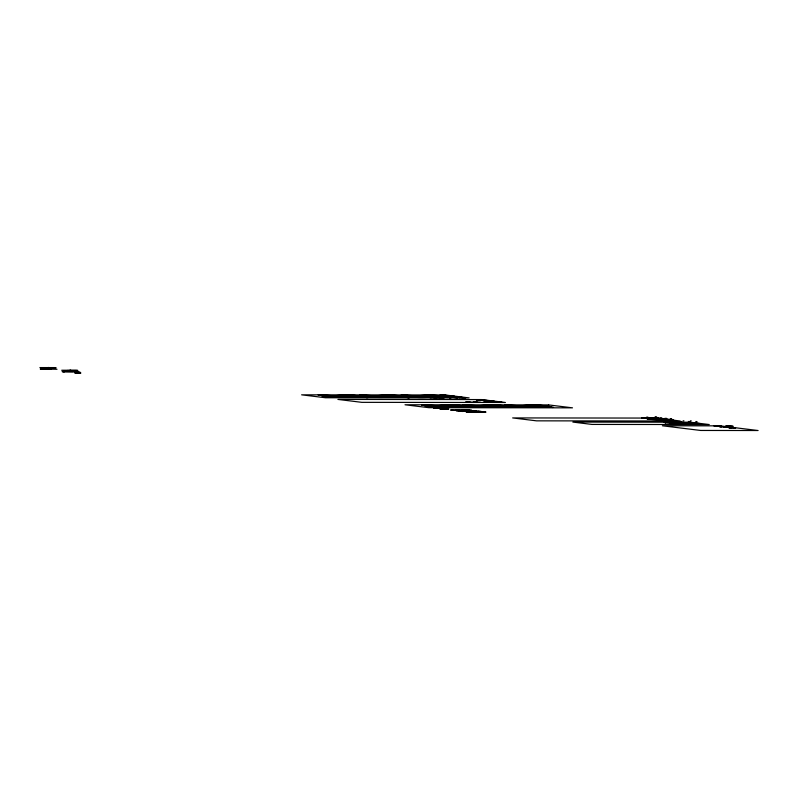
<?xml version="1.0" encoding="UTF-8"?>
<svg xmlns="http://www.w3.org/2000/svg" width="798" height="798" viewBox="0 0 798 798"><rect width="100%" height="100%" fill="white"/><g stroke="black" fill="none" stroke-linecap="round" stroke-linejoin="round"><path stroke-width="1.2" d="M466.531 406.641L467.059 406.611M505.623 406.022L506.281 405.973M508.047 406.681L508.575 406.651M510.331 407.369L510.86 407.329M547.149 406.062L547.797 406.012M549.563 406.731L550.091 406.691M551.857 407.409L552.386 407.379M319.679 394.93L318.153 394.94L318.971 394.99M321.734 395.06L320.307 395.18L323.779 395.349C335.639 396.955 347.449 394.392 359.309 395.858M325.225 396.456L323.699 396.466L324.517 396.516M327.28 396.586L325.853 396.716L329.325 396.875C342.252 398.032 355.19 396.387 368.097 397.544L350.262 396.406L339.489 397.314L324.746 396.377M361.185 394.97L359.659 394.98L375.449 395.828L386.232 394.92L401.554 395.838C389.454 394.631 377.384 396.845 365.284 395.389L361.823 395.219L363.25 395.1M361.374 395.988L360.666 396.047L362.551 396.007L344.716 394.87L333.943 395.788L319.2 394.85M364.886 395.988L363.359 395.998L379.15 396.845L389.933 395.938L407.758 397.075L404.516 396.915M366.95 396.127L365.514 396.247L366.292 396.297M366.262 396.416L365.205 396.506L366.731 396.506M363.359 396.845L348.417 395.898L337.644 396.806L322.901 395.868M367.529 396.416L368.985 396.406C381.085 397.873 393.145 395.648 405.244 396.855M365.075 397.005L364.367 397.065L365.195 397.115M368.796 396.636L367.369 396.756L370.831 396.915C382.93 398.382 395 396.157 407.1 397.364L391.778 396.446L380.995 397.354L365.983 396.317M364.816 397.274L366.252 397.025C353.305 395.788 340.407 397.594 327.469 396.367L321.843 395.958L322.671 396.007M366.222 397.574L366.92 397.514M402.182 396.087L402.88 396.027M403.01 396.137L404.057 396.057L400.825 395.898M407.808 396.337L406.731 396.556L408.257 396.546M405.883 397.105L406.581 397.045M410.322 396.676L408.885 396.796L412.357 396.965C424.217 398.571 436.037 396.007 447.887 397.474M408.426 397.564L407.728 397.623L409.603 397.584L406.372 397.424M442.341 395.938C430.491 394.481 418.671 397.035 406.81 395.429L401.185 395.02L416.975 395.868L427.758 394.96L445.583 396.097L443.708 396.137L444.526 396.187M446.391 396.935L431.449 395.978L420.676 396.895L404.875 396.037L410.501 396.456C423.449 397.683 436.336 395.868 449.284 397.115L447.399 397.155M448.147 397.334L451.129 397.623L449.254 397.663L450.072 397.713M421.593 404.865L437.334 405.723L448.117 404.815L461.374 405.564M425.135 404.995L423.708 405.115L424.217 405.194M425.763 405.284L427.169 405.284C439.718 406.79 452.267 404.307 464.785 406.032M424.706 405.603L425.364 405.554M427.429 405.683L425.992 405.803L427.908 405.973M428.057 405.973L429.464 405.973C441.563 407.429 453.623 405.214 465.723 406.411M427.11 406.282L430.192 406.651M430.351 406.651L431.748 406.651C444.686 407.878 457.583 406.072 470.531 407.309L469.523 407.399M463.099 404.915L478.85 405.763L489.623 404.855L502.88 405.603M464.416 404.925L467.129 405.334M446.661 406.96L447.319 406.85M465.394 405.593L481.134 406.451L491.917 405.534L505.174 406.292M467.279 405.334L468.685 405.324C480.785 406.79 492.845 404.566 504.944 405.773L503.029 405.603M466.222 405.653L469.414 406.012M437.284 408.267L433.633 408.017L443.369 408.367L435.838 408.107M464.117 405.983L464.765 405.923M463.668 406.242L450.411 405.494L439.628 406.411L423.878 405.554L424.556 405.603M464.935 406.032L465.942 405.943L461.523 405.564M469.563 406.012L470.97 406.012C482.83 407.618 494.65 405.055 506.511 406.521M467.229 406.721L468.236 406.631L463.818 406.252M471.229 406.411L469.793 406.531L471.708 406.691M465.952 406.93L452.695 406.182L441.922 407.09L426.172 406.232L426.85 406.282M471.857 406.701L473.264 406.691C485.124 408.297 496.945 405.743 508.805 407.199M484.725 405.544L485.384 405.484M467.638 407.13L466.102 406.93M448.596 409.045L445.364 409.055M469.354 407.289L468.695 407.349L469.374 407.399M485.882 406.322L486.541 406.212M504.625 404.955L520.366 405.813L531.149 404.895L544.406 405.653M508.166 405.085L506.74 405.204L508.645 405.374M508.795 405.374L510.201 405.374C522.062 406.98 533.882 404.416 545.742 405.883M506.92 405.643L522.66 406.491L533.443 405.584L546.7 406.332M508.396 405.633L507.897 405.683M506.451 406.072L507.458 405.992L504.216 405.833M510.461 405.773L509.024 405.893L510.939 406.052M506.72 406.391L509.742 406.671L508.735 406.761M511.089 406.062L512.496 406.052C525.034 407.559 537.583 405.075 550.111 406.8M510.032 406.372L510.69 406.322M507.917 406.711L508.585 406.761M507.468 406.97L494.211 406.222L483.428 407.13L467.688 406.282L468.356 406.332M512.745 406.451L511.319 406.571L513.234 406.741M525.114 405.683L525.772 405.574M513.383 406.741L514.78 406.741C526.889 408.197 538.949 405.983 551.049 407.189M510.201 407.389L510.88 407.439M511.029 407.439L512.037 407.359L507.618 406.97M527.398 406.372L528.067 406.252M531.298 406.83L530.979 406.87M545.952 405.743L548.974 406.032L547.967 406.122M548.984 407.02L535.727 406.262L524.954 407.18L509.204 406.322L509.882 406.372M550.261 406.8L551.268 406.721L546.849 406.332M552.555 407.489L553.563 407.399L549.134 407.02M664.884 422.631L665.522 422.631M436.506 408.137L442.7 408.357M686.489 423.349L685.951 423.349L692.195 423.558L684.624 423.04L687.118 423.04M46.753 368.297L48.728 368.347M68.977 371.01L70.533 371.01M80.169 372.377L74.743 372.377L79.012 372.895L74.713 372.895L75.281 372.965M80.428 372.447L80.049 372.407M440.466 395.209L439.898 395.209L444.356 395.449M448.765 395.908L444.267 395.668L445.144 395.778M449.274 395.958L450.89 395.908L443.04 395.609L444.386 395.778M452.476 396.357L447.967 396.117L448.845 396.227M452.975 396.406L454.591 396.357L446.74 396.057L448.097 396.227M451.06 396.566L451.628 396.566M456.725 396.855L458.341 396.806L453.134 396.506L454.541 396.686M455.708 397.135L456.266 397.135M461.344 397.254L462.052 397.254L454.202 396.955L455.548 397.125M437.494 397.484L436.925 397.484L444.217 397.723L442.601 397.773M451.439 397.464L452.007 397.474L451.159 397.354M457.074 397.594L457.783 397.594L449.932 397.294L451.279 397.464M430.85 397.604L431.419 397.604L430.571 397.494M436.486 397.733L437.194 397.733L429.344 397.434L430.691 397.594M438.252 397.653L442.441 397.763M456.167 397.643L457.394 397.643M464.137 397.753L465.753 397.713L457.902 397.414L459.249 397.574M476.765 399.808L476.197 399.798L481.364 400.037M481.872 400.087L483.488 400.047L476.925 399.808M480.845 400.367L481.413 400.367L480.566 400.257M485.074 400.496L482.451 400.257M485.573 400.546L487.189 400.496L479.339 400.197L480.685 400.367M484.556 400.825L485.114 400.825L484.266 400.706M488.775 400.945L486.152 400.716M490.191 400.945L490.89 400.945L483.039 400.646L484.396 400.815M489.274 400.995L494.65 401.394L493.024 401.444M487.359 401.155L487.927 401.155M492.007 401.723L492.575 401.723M496.735 401.893L498.351 401.843L490.501 401.554L491.847 401.713M473.793 402.072L473.234 402.072L474.83 402.182M487.738 402.062L488.306 402.062M467.149 402.192L467.718 402.192L466.87 402.082M474.551 402.242L477.693 402.312M492.466 402.232L494.082 402.182L486.231 401.883L487.588 402.052M495.767 402.092L496.276 402.172L495.428 402.062M501.344 402.302L502.052 402.302L494.201 402.002L495.558 402.162M442.71 408.825L439.548 408.686L442.162 408.985M441.763 408.935L448.007 409.005M469.224 410.042L464.695 410.042L466.74 410.232L465.833 410.122M452.257 410.222L452.975 410.222L450.591 410.012L459.04 410.352L453.633 410.092M455.698 410.192L456.915 410.192M458.97 410.232L459.678 410.232L457.304 410.022L465.793 410.362L460.386 410.092M462.012 410.162L463.867 410.222M456.835 410.691L456.117 410.691L457.932 410.83M463.568 410.701L462.86 410.701L464.665 410.83M470.461 410.691L471.568 410.88M473.902 410.611L470.69 410.611L472.226 410.8M457.783 410.9L464.027 410.96L458.052 410.631L459.678 410.83M460.685 410.8L461.912 410.8M464.516 410.9L468.885 410.83M471.369 410.8L475.847 410.95M475.598 410.92L476.506 410.92L474.052 410.621M478.72 411.209L474.192 411.199L481.324 411.509L478.88 411.209M461.862 411.309L475.778 411.578L473.244 411.578M465.683 411.409L466.9 411.419M468.576 411.319L472.476 411.578M471.997 411.389L473.414 411.389M475.319 411.279L476.226 411.389M462.241 411.439L462.96 411.439L460.576 411.239L469.015 411.569M472.436 411.439L473.852 411.439M483.389 411.778L480.187 411.768L481.713 411.958M466.82 411.918L466.102 411.908L474.012 412.177L467.768 412.117M473.553 411.918L472.845 411.918L480.795 412.187L474.501 412.127M479.957 411.848L481.054 412.037M470.67 412.027L471.897 412.027M477.014 411.997L478.87 412.047M480.855 411.958L485.992 412.087L483.548 411.788M654.909 417.115L656.325 417.115M646.669 417.135L647.896 417.145M655.348 417.164L656.764 417.164M651.667 417.753L652.894 417.753M659.926 417.723L661.781 417.783M656.116 418.192L641.522 418.212L643.188 418.411M656.475 418.232L658.649 418.192L650.131 417.863L651.786 418.062M656.654 418.361L657.881 418.361M664.894 418.332L666.749 418.391M661.133 418.8L657.682 418.83L659.308 419.03M661.502 418.85L663.667 418.8L651.397 418.292L652.495 418.421M669.911 418.94L671.327 418.95M651.527 419.07L661.771 419.289M660.116 419.08L668.634 419.419L667.876 419.419M670.35 419L671.766 419M651.657 419.149L652.425 419.149M654.959 419.159L652.814 419.14L653.901 419.279M660.355 419.159L662.49 419.289M661.402 419.149L663.657 419.159L660.983 418.84M659.198 419.409L666.101 419.409M659.617 419.459L651.507 419.429L658.859 419.878M666.46 419.459L668.235 419.459M658.988 419.688L666.38 419.758M657.831 419.808L660.614 419.888L657.273 419.439M666.45 419.818L673.652 420.027L671.477 420.067M671.118 420.017L665.662 419.758M665.013 422.561L665.722 422.561M680.185 422.581L680.903 422.581M680.694 422.641L680.076 422.641L686.4 422.85L678.839 422.332L681.342 422.332M688.764 422.79L693.891 422.86L687.597 422.391M671.517 423.269L670.749 423.339L677.013 423.548L669.442 423.02L671.946 423.02M685.981 423.289L686.699 423.289M730.569 426.002L725.701 425.992L727.776 426.182L727.267 426.182M715.068 426.052L721.432 426.292L718.988 425.992M726.808 426.062L733.172 426.302L730.729 426.002M715.537 426.172L716.035 426.172L713.961 425.982M719.756 426.631L719.247 426.631L720.833 426.82M723.497 426.561L720.295 426.551L721.891 426.75M720.734 426.75L726.11 426.86L723.656 426.561M728.365 427.149L723.497 427.149L725.572 427.339L725.063 427.339M724.604 427.219L730.968 427.459L728.524 427.159M729.282 427.788L728.783 427.788L730.36 427.987M733.033 427.718L729.831 427.718L731.427 427.918M730.27 427.908L735.636 428.027L733.192 427.728M439.628 407.978L440.626 408.027M439.668 408.357L439.947 408.327M444.935 408.626L445.932 408.676M445.114 409.045L444.037 408.985M488.835 406.89L488.595 406.97M448.227 397.204L433.304 396.486L422.521 397.404L407.788 396.466M544.555 405.653L545.892 405.733M547.199 406.082L547.817 406.112M526.899 405.534L526.52 405.524M525.034 405.613L525.543 405.643M550.321 407.249L552.406 407.479M528.695 406.182L529.194 406.212M527.328 406.302L527.827 406.332M504.685 404.965L505.304 405.005M529.613 406.98L530.121 407.01M506.969 405.653L507.588 405.693M505.683 406.032L506.301 406.072M505.324 406.292L506.66 406.382M487.169 406.142L487.668 406.172M485.802 406.252L486.311 406.292M463.159 404.925L463.778 404.965M489.463 406.82L489.962 406.85M465.453 405.603L466.072 405.643M464.995 406.481L467.079 406.711M443.369 405.414L443.868 405.444M442.002 405.524L442.511 405.564M445.663 406.092L446.162 406.132M444.296 406.212L444.795 406.242M421.643 404.885L422.262 404.915M424.277 405.204L425.613 405.284M447.947 406.781L448.456 406.81M446.581 406.89L447.089 406.93M665.751 422.76L671.218 422.84L663.667 422.312L666.16 422.312M441.503 395.329L440.626 395.219M492.605 401.713L491.728 401.603M690.42 420.795L691.248 420.895M695.806 421.504L697.023 421.603M683.138 420.795L683.956 420.895M688.514 421.494L689.731 421.593M655.966 418.232L658.639 418.551M665.951 419.449L668.624 419.778M670.968 420.057L673.642 420.386L665.652 420.117L669.293 420.257L667.667 420.057M653.253 417.933L655.358 418.192M657.702 418.471L659.328 418.671M660.375 418.8L655.677 418.541M662.899 419.159L665.332 419.409M689.233 422.401L690.829 422.591L687.567 422.651L688.365 422.77M695.008 423.1L696.614 423.299L693.422 423.359L699.666 423.568L693.372 423.1M651.417 417.933L652.505 418.062M656.106 418.551L657.492 418.671M666.091 419.768L667.477 419.888M675.238 420.785L676.056 420.885M680.614 421.494L681.831 421.593M657.472 419.03L655.667 418.9L661.761 419.648M651.776 418.421L641.542 417.853L643.208 418.052M662.28 419.688L664.953 420.017L657.053 419.748M644.585 417.923L646.679 418.182M647.288 418.222L650.629 418.661M651.677 418.79L647.068 418.531M652.285 418.83L656.664 419.399M662.27 420.047L664.943 420.376L657.033 420.107L660.594 420.247L658.968 420.047M667.776 420.775L668.594 420.875M673.153 421.484L674.37 421.583M642.829 417.923L643.916 418.052M647.786 418.531L648.874 418.661M650.609 419.02L648.983 418.82L654.968 418.8L642.809 418.282L643.906 418.411M653.193 419.279L647.048 418.89L648.864 419.02M674.061 422.381L675.657 422.581L672.375 422.631L678.709 422.85L672.425 422.381M679.836 423.09L681.432 423.279L678.23 423.339L684.485 423.548L678.2 423.09M447.189 395.449L441.972 395.16L443.389 395.329M444.775 395.299L445.414 395.489M448.476 395.758L449.114 395.948M452.177 396.207L452.815 396.397M456.566 396.845L451.03 396.576M460.276 397.294L457.304 397.025M463.977 397.753L459.129 397.474L460.007 397.574M481.074 399.888L481.713 400.087M484.775 400.347L485.413 400.536M488.486 400.796L489.124 400.985M492.875 401.434L487.329 401.165M496.575 401.883L493.613 401.613M500.276 402.342L497.314 402.062M451.778 396.576L452.666 396.676M455.419 397.015L456.306 397.125M489.433 401.095L490.85 401.274L488.087 401.165M664.844 422.641L665.702 422.75M456.007 397.633L453.045 397.354M492.306 402.222L489.344 401.943M487.458 401.943L488.336 402.052M480.516 402.312L475.299 402.012L476.715 402.192M435.419 397.773L432.456 397.494M473.493 402.322L465.643 402.022L467 402.182M468.755 402.082L470.67 402.312M469.384 410.052L471.837 410.352L466.69 410.122M466.461 410.84L464.835 410.641L470.81 410.97L467.039 410.91M448.685 409.015L441.444 408.676M442.042 408.676L443.698 408.875L440.107 408.736M434.262 408.017L436.636 408.227M48.139 367.529L48.897 367.529M69.945 370.192L70.703 370.192M79.271 372.407L79.83 372.476L76.628 372.466L80.897 372.995L76 372.915M43.371 369.055L57.007 369.265L45.396 367.848L56.089 367.798L54.424 367.589L39.9 367.579L51.511 368.995L40.279 368.985L42.663 369.185L41.576 369.055M65.177 371.718L78.812 371.928L67.202 370.511L77.845 370.462L76.189 370.252L61.705 370.242L73.316 371.659L62.134 371.649L64.518 371.848L63.421 371.718M670.789 423.339L671.317 423.339L670.809 423.269M678.27 423.339L678.789 423.339L678.28 423.279M445.194 394.98L301.614 394.83L325.534 397.753L469.114 397.903L445.194 394.98M481.493 399.569L337.913 399.419L361.833 402.342L505.413 402.491L481.493 399.569M548.585 404.915L405.005 404.766L428.925 407.688L572.505 407.838L548.585 404.915M656.225 418.072L512.645 417.923L536.565 420.845L680.145 420.995L656.225 418.072M690.11 422.212L572.844 422.082L591.986 424.426L709.242 424.546L690.11 422.212M719.826 425.843L662.4 425.783L700.664 430.461L758.1 430.521L719.826 425.843"/></g></svg>
